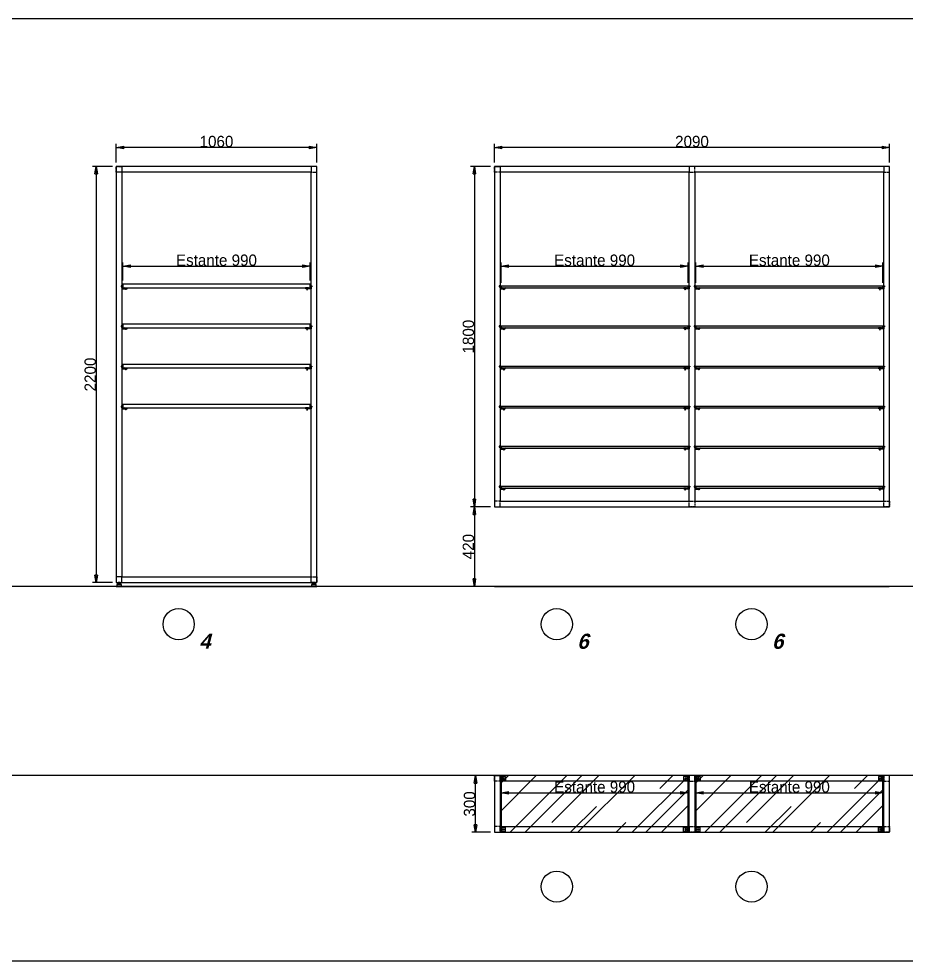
# Paper-space layout 'Jordi B.' of a CAD drawing. Header units: millimetres. Extents: x 23627 to 226976, y -18096 to 223844.
# Drawn here: x 64678 to 69371, y 99685 to 104666 of the extents above; entities that cross this region are included whole.
import ezdxf

# ---------------------------------------------------------------- set-up
doc = ezdxf.new("R2010")
doc.units = ezdxf.units.MM
doc.header["$PDMODE"] = 35
doc.header["$PDSIZE"] = 5
doc.linetypes.add('Discontinua JB', pattern=[0.75, 0.5, -0.25])
for name, color, linetype in [('Cotas bloques dinámicos PM espacio', 140, 'Continuous'), ('Linea Capa Color 0000 JB', 7, 'Continuous'), ('Linea Capa Color 0140 Blau Vidre JB', 140, 'Continuous'), ('Linea Capa Color 0202 Lila Parets JB', 202, 'Continuous')]:
    doc.layers.add(name, color=color, linetype=linetype)
doc.styles.add('Jordi Ava', font='Avant Garde MEdium BT.ttf')
doc.styles.add('Stylus BT JB', font='stylu.ttf', dxfattribs={"oblique": 15})
doc.dimstyles.new('Jordi Ava 2015', dxfattribs={"dimtxt": 60, "dimasz": 40, "dimexe": 20, "dimexo": 20, "dimgap": 0.09, "dimtad": 1, "dimdec": 0, "dimzin": 0, "dimdsep": 46, "dimtxsty": 'Jordi Ava', "dimblk": 'CLOSED', "dimcen": 1.5, "dimclrd": 7, "dimclre": 7, "dimclrt": 256, "dimadec": 0, "dimazin": 0, "dimtfac": 0.05, "dimtdec": 0, "dimtofl": 0, "dimtmove": 0, "dimatfit": 3, "dimldrblk": 'CLOSED', "dimfxl": 90, "dimtolj": 1, "dimtzin": 0, "dimlwd": -1, "dimlwe": -1, "dimarcsym": 0})

# ---------------------------------------------------------------- blocks, each defined once
blk = doc.blocks.new('*U784')
at = {"layer": 'Linea Capa Color 0202 Lila Parets JB', "ltscale": 10}
for p, q in [((64496.7, 3000), (0, 3000)), ((64496.7, 0), (700, 0))]:
    blk.add_line(p, q, dxfattribs=at)
blk = doc.blocks.new('_Closed')
at = {"color": 0, "linetype": 'ByBlock', "lineweight": -2}
for p, q in [((-1, 0.17), (0, 0)), ((-1, 0.17), (-1, -0.17)), ((0, 0), (-1, -0.17)), ((0, 0), (-1, 0))]:
    blk.add_line(p, q, dxfattribs=at)
blk = doc.blocks.new('*D2098')
at = {"layer": 'Cotas bloques dinámicos PM espacio', "color": 7, "ltscale": 10, "transparency": 16777216}
for p, q in [((-530, 2240), (-530, 2340)), ((490, 2320), (-490, 2320)), ((530, 2240), (530, 2340))]:
    blk.add_line(p, q, dxfattribs=at)
at = {"layer": 'Defpoints', "color": 0, "ltscale": 10, "transparency": 16777216}
for p in [(-530, 2320), (-530, 2220), (530, 2220)]:
    blk.add_point(p, dxfattribs=at)
at = {"layer": 'Cotas bloques dinámicos PM espacio', "color": 7, "ltscale": 10, "transparency": 16777216, "xscale": 40, "yscale": 40, "zscale": 40, "rotation": 180}
blk.add_blockref('_Closed', (-530, 2320), dxfattribs=at)
at = {"layer": 'Cotas bloques dinámicos PM espacio', "color": 7, "ltscale": 10, "transparency": 16777216, "xscale": 40, "yscale": 40, "zscale": 40}
blk.add_blockref('_Closed', (530, 2320), dxfattribs=at)
at = {"layer": 'Cotas bloques dinámicos PM espacio', "ltscale": 10, "transparency": 16777216, "insert": (0, 2351.2), "char_height": 60, "attachment_point": 5, "style": 'Jordi Ava'}
blk.add_mtext('\\A1;1060', dxfattribs=at)
blk = doc.blocks.new('*D2099')
at = {"layer": 'Cotas bloques dinámicos PM espacio', "color": 7, "ltscale": 10, "transparency": 16777216}
for p, q in [((-550, 2220), (-656.1, 2220)), ((-636.1, 2180), (-636.1, 60)), ((-550, 20), (-656.1, 20))]:
    blk.add_line(p, q, dxfattribs=at)
at = {"layer": 'Defpoints', "color": 0, "ltscale": 10, "transparency": 16777216}
for p in [(-530, 2220), (-636.1, 20), (-530, 20)]:
    blk.add_point(p, dxfattribs=at)
at = {"layer": 'Cotas bloques dinámicos PM espacio', "color": 7, "ltscale": 10, "transparency": 16777216, "xscale": 40, "yscale": 40, "zscale": 40}
for p, rotation in [((-636.1, 2220), 90), ((-636.1, 20), 270)]:
    blk.add_blockref('_Closed', p, dxfattribs=dict(at, rotation=rotation))
at = {"layer": 'Cotas bloques dinámicos PM espacio', "ltscale": 10, "transparency": 16777216, "insert": (-667.4, 1120), "char_height": 60, "attachment_point": 5, "rotation": 90, "style": 'Jordi Ava'}
blk.add_mtext('\\A1;2200', dxfattribs=at)
blk = doc.blocks.new('*D1198')
at = {"layer": 'Cotas bloques dinámicos PM espacio', "color": 7, "ltscale": 10, "transparency": 16777216}
for p, q in [((-495, 1617), (-495, 1712.5)), ((495, 1617), (495, 1712.5)), ((-455, 1692.5), (455, 1692.5))]:
    blk.add_line(p, q, dxfattribs=at)
at = {"layer": 'Defpoints', "color": 0, "ltscale": 10, "transparency": 16777216}
for p in [(495, 1692.5), (-495, 1597), (495, 1597)]:
    blk.add_point(p, dxfattribs=at)
at = {"layer": 'Cotas bloques dinámicos PM espacio', "color": 7, "ltscale": 10, "transparency": 16777216, "xscale": 40, "yscale": 40, "zscale": 40, "rotation": 180}
blk.add_blockref('_Closed', (-495, 1692.5), dxfattribs=at)
at = {"layer": 'Cotas bloques dinámicos PM espacio', "color": 7, "ltscale": 10, "transparency": 16777216, "xscale": 40, "yscale": 40, "zscale": 40}
blk.add_blockref('_Closed', (495, 1692.5), dxfattribs=at)
at = {"layer": 'Cotas bloques dinámicos PM espacio', "ltscale": 10, "transparency": 16777216, "insert": (0, 1723.8), "char_height": 60, "attachment_point": 5, "style": 'Jordi Ava'}
blk.add_mtext('\\A1;Estante 990', dxfattribs=at)
blk = doc.blocks.new('*D2100')
at = {"layer": 'Cotas bloques dinámicos PM espacio', "color": 7, "ltscale": 10, "transparency": 16777216}
for p, q in [((0, 2240), (0, 2340)), ((2050, 2320), (40, 2320)), ((2090, 2240), (2090, 2340))]:
    blk.add_line(p, q, dxfattribs=at)
at = {"layer": 'Defpoints', "color": 0, "ltscale": 10, "transparency": 16777216}
for p in [(0, 2320), (0, 2220), (2090, 2220)]:
    blk.add_point(p, dxfattribs=at)
at = {"layer": 'Cotas bloques dinámicos PM espacio', "color": 7, "ltscale": 10, "transparency": 16777216, "xscale": 40, "yscale": 40, "zscale": 40, "rotation": 180}
blk.add_blockref('_Closed', (0, 2320), dxfattribs=at)
at = {"layer": 'Cotas bloques dinámicos PM espacio', "color": 7, "ltscale": 10, "transparency": 16777216, "xscale": 40, "yscale": 40, "zscale": 40}
blk.add_blockref('_Closed', (2090, 2320), dxfattribs=at)
at = {"layer": 'Cotas bloques dinámicos PM espacio', "ltscale": 10, "transparency": 16777216, "insert": (1045, 2351.3), "char_height": 60, "attachment_point": 5, "style": 'Jordi Ava'}
blk.add_mtext('\\A1;2090', dxfattribs=at)
blk = doc.blocks.new('*D2101')
at = {"layer": 'Cotas bloques dinámicos PM espacio', "color": 7, "ltscale": 10, "transparency": 16777216}
for p, q in [((-20, 2220), (-126.1, 2220)), ((-106.1, 2180), (-106.1, 460.5)), ((-20, 420.5), (-126.1, 420.5))]:
    blk.add_line(p, q, dxfattribs=at)
at = {"layer": 'Defpoints', "color": 0, "ltscale": 10, "transparency": 16777216}
for p in [(0, 2220), (-106.1, 420.5), (0, 420.5)]:
    blk.add_point(p, dxfattribs=at)
at = {"layer": 'Cotas bloques dinámicos PM espacio', "color": 7, "ltscale": 10, "transparency": 16777216, "xscale": 40, "yscale": 40, "zscale": 40}
for p, rotation in [((-106.1, 2220), 90), ((-106.1, 420.5), 270)]:
    blk.add_blockref('_Closed', p, dxfattribs=dict(at, rotation=rotation))
at = {"layer": 'Cotas bloques dinámicos PM espacio', "ltscale": 10, "transparency": 16777216, "insert": (-137.4, 1320.2), "char_height": 60, "attachment_point": 5, "rotation": 90, "style": 'Jordi Ava'}
blk.add_mtext('\\A1;1800', dxfattribs=at)
blk = doc.blocks.new('*D1200')
at = {"layer": 'Cotas bloques dinámicos PM espacio', "color": 7, "ltscale": 10, "transparency": 16777216}
for p, q in [((35, 1605.4), (35, 1712.5)), ((1025, 1605.4), (1025, 1712.5)), ((75, 1692.5), (985, 1692.5))]:
    blk.add_line(p, q, dxfattribs=at)
at = {"layer": 'Defpoints', "color": 0, "ltscale": 10, "transparency": 16777216}
for p in [(1025, 1692.5), (35, 1585.4), (1025, 1585.4)]:
    blk.add_point(p, dxfattribs=at)
at = {"layer": 'Cotas bloques dinámicos PM espacio', "color": 7, "ltscale": 10, "transparency": 16777216, "xscale": 40, "yscale": 40, "zscale": 40, "rotation": 180}
blk.add_blockref('_Closed', (35, 1692.5), dxfattribs=at)
at = {"layer": 'Cotas bloques dinámicos PM espacio', "color": 7, "ltscale": 10, "transparency": 16777216, "xscale": 40, "yscale": 40, "zscale": 40}
blk.add_blockref('_Closed', (1025, 1692.5), dxfattribs=at)
at = {"layer": 'Cotas bloques dinámicos PM espacio', "ltscale": 10, "transparency": 16777216, "insert": (530, 1723.8), "char_height": 60, "attachment_point": 5, "style": 'Jordi Ava'}
blk.add_mtext('\\A1;{\\C140;Estante 990}', dxfattribs=at)
blk = doc.blocks.new('*D1201')
at = {"layer": 'Cotas bloques dinámicos PM espacio', "color": 7, "ltscale": 10, "transparency": 16777216}
for p, q in [((-20, 420.5), (-126.1, 420.5)), ((-106.1, 380.5), (-106.1, 40)), ((-20, 0), (-126.1, 0))]:
    blk.add_line(p, q, dxfattribs=at)
at = {"layer": 'Defpoints', "color": 0, "ltscale": 10, "transparency": 16777216}
for p in [(0, 420.5), (0, 0), (-106.1, 0)]:
    blk.add_point(p, dxfattribs=at)
at = {"layer": 'Cotas bloques dinámicos PM espacio', "color": 7, "ltscale": 10, "transparency": 16777216, "xscale": 40, "yscale": 40, "zscale": 40}
for p, rotation in [((-106.1, 420.5), 90), ((-106.1, 0), 270)]:
    blk.add_blockref('_Closed', p, dxfattribs=dict(at, rotation=rotation))
at = {"layer": 'Cotas bloques dinámicos PM espacio', "ltscale": 10, "transparency": 16777216, "insert": (-137.4, 210.2), "char_height": 60, "attachment_point": 5, "rotation": 90, "style": 'Jordi Ava'}
blk.add_mtext('\\A1;420', dxfattribs=at)
blk = doc.blocks.new('*D1202')
at = {"layer": 'Cotas bloques dinámicos PM espacio', "color": 7, "ltscale": 10, "transparency": 16777216}
for p, q in [((1065, 1605.4), (1065, 1712.5)), ((2055, 1605.4), (2055, 1712.5)), ((1105, 1692.5), (2015, 1692.5))]:
    blk.add_line(p, q, dxfattribs=at)
at = {"layer": 'Defpoints', "color": 0, "ltscale": 10, "transparency": 16777216}
for p in [(2055, 1692.5), (1065, 1585.4), (2055, 1585.4)]:
    blk.add_point(p, dxfattribs=at)
at = {"layer": 'Cotas bloques dinámicos PM espacio', "color": 7, "ltscale": 10, "transparency": 16777216, "xscale": 40, "yscale": 40, "zscale": 40, "rotation": 180}
blk.add_blockref('_Closed', (1065, 1692.5), dxfattribs=at)
at = {"layer": 'Cotas bloques dinámicos PM espacio', "color": 7, "ltscale": 10, "transparency": 16777216, "xscale": 40, "yscale": 40, "zscale": 40}
blk.add_blockref('_Closed', (2055, 1692.5), dxfattribs=at)
at = {"layer": 'Cotas bloques dinámicos PM espacio', "ltscale": 10, "transparency": 16777216, "insert": (1560, 1723.8), "char_height": 60, "attachment_point": 5, "style": 'Jordi Ava'}
blk.add_mtext('\\A1;{\\C140;Estante 990}', dxfattribs=at)
blk = doc.blocks.new('*D1236')
at = {"layer": 'Cotas bloques dinámicos PM espacio', "color": 7, "ltscale": 10, "transparency": 16777216}
for p, q in [((-20, 0), (-120, 0)), ((-100, -260), (-100, -40)), ((-20, -300), (-120, -300))]:
    blk.add_line(p, q, dxfattribs=at)
at = {"layer": 'Defpoints', "color": 0, "ltscale": 10, "transparency": 16777216}
for p in [(0, 0), (-100, 0), (0, -300)]:
    blk.add_point(p, dxfattribs=at)
at = {"layer": 'Cotas bloques dinámicos PM espacio', "color": 7, "ltscale": 10, "transparency": 16777216, "xscale": 40, "yscale": 40, "zscale": 40}
for p, rotation in [((-100, 0), 90), ((-100, -300), 270)]:
    blk.add_blockref('_Closed', p, dxfattribs=dict(at, rotation=rotation))
at = {"layer": 'Cotas bloques dinámicos PM espacio', "ltscale": 10, "transparency": 16777216, "insert": (-131.3, -150), "char_height": 60, "attachment_point": 5, "rotation": 90, "style": 'Jordi Ava'}
blk.add_mtext('\\A1;300', dxfattribs=at)
blk = doc.blocks.new('*D1237')
at = {"layer": 'Cotas bloques dinámicos PM espacio', "color": 7, "ltscale": 10, "transparency": 16777216}
for p, q in [((35, -22), (35, -111.8)), ((1025, -22), (1025, -111.8)), ((75, -91.8), (985, -91.8))]:
    blk.add_line(p, q, dxfattribs=at)
at = {"layer": 'Defpoints', "color": 0, "ltscale": 10, "transparency": 16777216}
for p in [(35, -2), (1025, -2), (1025, -91.8)]:
    blk.add_point(p, dxfattribs=at)
at = {"layer": 'Cotas bloques dinámicos PM espacio', "color": 7, "ltscale": 10, "transparency": 16777216, "xscale": 40, "yscale": 40, "zscale": 40, "rotation": 180}
blk.add_blockref('_Closed', (35, -91.8), dxfattribs=at)
at = {"layer": 'Cotas bloques dinámicos PM espacio', "color": 7, "ltscale": 10, "transparency": 16777216, "xscale": 40, "yscale": 40, "zscale": 40}
blk.add_blockref('_Closed', (1025, -91.8), dxfattribs=at)
at = {"layer": 'Cotas bloques dinámicos PM espacio', "ltscale": 10, "transparency": 16777216, "insert": (530, -60.5), "char_height": 60, "attachment_point": 5, "style": 'Jordi Ava'}
blk.add_mtext('\\A1;{\\C140;Estante 990}', dxfattribs=at)
blk = doc.blocks.new('*D1238')
at = {"layer": 'Cotas bloques dinámicos PM espacio', "color": 7, "ltscale": 10, "transparency": 16777216}
for p, q in [((1065, -22), (1065, -111.8)), ((2055, -22), (2055, -111.8)), ((1105, -91.8), (2015, -91.8))]:
    blk.add_line(p, q, dxfattribs=at)
at = {"layer": 'Defpoints', "color": 0, "ltscale": 10, "transparency": 16777216}
for p in [(1065, -2), (2055, -2), (2055, -91.8)]:
    blk.add_point(p, dxfattribs=at)
at = {"layer": 'Cotas bloques dinámicos PM espacio', "color": 7, "ltscale": 10, "transparency": 16777216, "xscale": 40, "yscale": 40, "zscale": 40, "rotation": 180}
blk.add_blockref('_Closed', (1065, -91.8), dxfattribs=at)
at = {"layer": 'Cotas bloques dinámicos PM espacio', "color": 7, "ltscale": 10, "transparency": 16777216, "xscale": 40, "yscale": 40, "zscale": 40}
blk.add_blockref('_Closed', (2055, -91.8), dxfattribs=at)
at = {"layer": 'Cotas bloques dinámicos PM espacio', "ltscale": 10, "transparency": 16777216, "insert": (1560, -60.5), "char_height": 60, "attachment_point": 5, "style": 'Jordi Ava'}
blk.add_mtext('\\A1;{\\C140;Estante 990}', dxfattribs=at)
blk = doc.blocks.new('PM202308140930')
at = {"layer": 'Cotas bloques dinámicos PM espacio', "ltscale": 10}
blk.add_circle((-200, -200), 82.4, dxfattribs=at)
at = {"layer": 'Linea Capa Color 0000 JB', "ltscale": 50}
for p, q in [((-515, 10), (-515, 15)), ((515, 10), (515, 15))]:
    blk.add_line(p, q, dxfattribs=at)
at = {"layer": 'Linea Capa Color 0000 JB', "linetype": 'Discontinua JB', "ltscale": 10}
for points in [[(-530, 2220), (-500, 2220), (-500, 2190), (-530, 2190)], [(530, 2220), (500, 2220), (500, 2190), (530, 2190)], [(-530, 20), (-500, 20), (-500, 50), (-530, 50)], [(530, 20), (500, 20), (500, 50), (530, 50)]]:
    blk.add_lwpolyline(points, close=True, dxfattribs=at)
at = {"layer": 'Linea Capa Color 0000 JB', "ltscale": 10}
for points in [[(-530, 20), (530, 20), (530, 2220), (-530, 2220)], [(-500, 50), (500, 50), (500, 2190), (-500, 2190)], [(-473, 1575.4), (-498, 1575.4), (-498, 1585.4), (-502, 1585.4), (-502, 1588.4), (-504, 1588.4), (-504, 1583.4), (-500, 1583.4), (-500, 1573.4), (-473, 1573.4)], [(473, 1575.4), (498, 1575.4), (498, 1585.4), (502, 1585.4), (502, 1588.4), (504, 1588.4), (504, 1583.4), (500, 1583.4), (500, 1573.4), (473, 1573.4)], [(-473, 1363.7), (-498, 1363.7), (-498, 1373.7), (-502, 1373.7), (-502, 1376.7), (-504, 1376.7), (-504, 1371.7), (-500, 1371.7), (-500, 1361.7), (-473, 1361.7)], [(473, 1363.7), (498, 1363.7), (498, 1373.7), (502, 1373.7), (502, 1376.7), (504, 1376.7), (504, 1371.7), (500, 1371.7), (500, 1361.7), (473, 1361.7)], [(-473, 1151.7), (-498, 1151.7), (-498, 1161.7), (-502, 1161.7), (-502, 1164.7), (-504, 1164.7), (-504, 1159.7), (-500, 1159.7), (-500, 1149.7), (-473, 1149.7)], [(473, 1151.7), (498, 1151.7), (498, 1161.7), (502, 1161.7), (502, 1164.7), (504, 1164.7), (504, 1159.7), (500, 1159.7), (500, 1149.7), (473, 1149.7)], [(-473, 940), (-498, 940), (-498, 950), (-502, 950), (-502, 953), (-504, 953), (-504, 948), (-500, 948), (-500, 938), (-473, 938)], [(-473, 940), (-498, 940), (-498, 950), (-502, 950), (-502, 953), (-504, 953), (-504, 948), (-500, 948), (-500, 938), (-473, 938)], [(473, 940), (498, 940), (498, 950), (502, 950), (502, 953), (504, 953), (504, 948), (500, 948), (500, 938), (473, 938)], [(473, 940), (498, 940), (498, 950), (502, 950), (502, 953), (504, 953), (504, 948), (500, 948), (500, 938), (473, 938)]]:
    blk.add_lwpolyline(points, close=True, dxfattribs=at)
at = {"layer": 'Linea Capa Color 0000 JB', "ltscale": 50}
for points in [[(-495, 1578.4), (495, 1578.4), (495, 1597.4), (-495, 1597.4)], [(-495, 1366.7), (495, 1366.7), (495, 1385.7), (-495, 1385.7)], [(-495, 1154.7), (495, 1154.7), (495, 1173.7), (-495, 1173.7)], [(-495, 943), (495, 943), (495, 962), (-495, 962)], [(-527.5, 0), (-502.5, 0), (-502.5, 10), (-527.5, 10)], [(-523.5, 10), (-506.5, 10), (-506.5, 15), (-523.5, 15)], [(-520, 15), (-510, 15), (-510, 20), (-520, 20)], [(502.5, 0), (527.5, 0), (527.5, 10), (502.5, 10)], [(506.5, 10), (523.5, 10), (523.5, 15), (506.5, 15)], [(510, 15), (520, 15), (520, 20), (510, 20)]]:
    blk.add_lwpolyline(points, close=True, dxfattribs=at)
at = {"layer": 'Linea Capa Color 0140 Blau Vidre JB', "ltscale": 10}
for points in [[(-486.5, 1578.4), (-471.5, 1578.4), (-476.2, 1575.4), (-477, 1575.4), (-477, 1571.4), (-478.5, 1567.4), (-479.5, 1567.4), (-481, 1571.4), (-481, 1575.4), (-481.7, 1575.4)], [(486.6, 1578.4), (471.6, 1578.4), (476.4, 1575.4), (477.1, 1575.4), (477.1, 1571.4), (478.6, 1567.4), (479.6, 1567.4), (481.1, 1571.4), (481.1, 1575.4), (481.9, 1575.4)], [(-486.5, 1366.7), (-471.5, 1366.7), (-476.2, 1363.7), (-477, 1363.7), (-477, 1359.7), (-478.5, 1355.7), (-479.5, 1355.7), (-481, 1359.7), (-481, 1363.7), (-481.7, 1363.7)], [(486.6, 1366.7), (471.6, 1366.7), (476.4, 1363.7), (477.1, 1363.7), (477.1, 1359.7), (478.6, 1355.7), (479.6, 1355.7), (481.1, 1359.7), (481.1, 1363.7), (481.9, 1363.7)], [(-486.5, 1154.7), (-471.5, 1154.7), (-476.2, 1151.7), (-477, 1151.7), (-477, 1147.7), (-478.5, 1143.7), (-479.5, 1143.7), (-481, 1147.7), (-481, 1151.7), (-481.7, 1151.7)], [(486.6, 1154.7), (471.6, 1154.7), (476.4, 1151.7), (477.1, 1151.7), (477.1, 1147.7), (478.6, 1143.7), (479.6, 1143.7), (481.1, 1147.7), (481.1, 1151.7), (481.9, 1151.7)], [(-486.5, 943), (-471.5, 943), (-476.2, 940), (-477, 940), (-477, 936), (-478.5, 932), (-479.5, 932), (-481, 936), (-481, 940), (-481.7, 940)], [(-486.5, 943), (-471.5, 943), (-476.2, 940), (-477, 940), (-477, 936), (-478.5, 932), (-479.5, 932), (-481, 936), (-481, 940), (-481.7, 940)], [(486.6, 943), (471.6, 943), (476.4, 940), (477.1, 940), (477.1, 936), (478.6, 932), (479.6, 932), (481.1, 936), (481.1, 940), (481.9, 940)], [(486.6, 943), (471.6, 943), (476.4, 940), (477.1, 940), (477.1, 936), (478.6, 932), (479.6, 932), (481.1, 936), (481.1, 940), (481.9, 940)]]:
    blk.add_lwpolyline(points, close=True, dxfattribs=at)
at = {"layer": 'Linea Capa Color 0202 Lila Parets JB', "ltscale": 10}
blk.add_line((-530, 0), (530, 0), dxfattribs=at)
at = {"layer": 'Cotas bloques dinámicos PM espacio', "ltscale": 10, "insert": (-91.9, -250), "char_height": 80, "width": 102.993, "attachment_point": 1, "style": 'Stylus BT JB'}
blk.add_mtext('{\\fStylus BT|b1|i0|c0|p34;4}', dxfattribs=at)
at = {"layer": 'Cotas bloques dinámicos PM espacio', "ltscale": 10}
dim = blk.add_linear_dim(base=(-530, 2320), p1=(530, 2220), p2=(-530, 2220), dimstyle='Jordi Ava 2015', dxfattribs=at)
dim.commit()
dim.dimension.update_dxf_attribs({"geometry": '*D2098', "text_midpoint": (0, 2351.2)})
dim = blk.add_linear_dim(base=(-636.1, 20), p1=(-530, 2220), p2=(-530, 20), angle=90, dimstyle='Jordi Ava 2015', dxfattribs=at)
dim.commit()
dim.dimension.update_dxf_attribs({"geometry": '*D2099', "text_midpoint": (-667.4, 1120)})
dim = blk.add_linear_dim(base=(495, 1692.5), p1=(-495, 1597), p2=(495, 1597), text='Estante <>', dimstyle='Jordi Ava 2015', dxfattribs=at)
dim.commit()
dim.dimension.update_dxf_attribs({"geometry": '*D1198', "text_midpoint": (0, 1723.8)})
blk = doc.blocks.new('PM202308141509')
at = {"layer": 'Linea Capa Color 0140 Blau Vidre JB', "ltscale": 10}
h = blk.add_hatch(color=256, dxfattribs=at)
h.dxf.hatch_style = 1
h.set_gradient(color1=(0, 191, 255), one_color=1, tint=1, name='SPHERICAL')
h.paths.add_polyline_path([(36, 1578.4), (1024, 1578.4), (1025, 1579.4), (1025, 1585.4), (1024, 1586.4), (36, 1586.4), (35, 1585.4), (35, 1579.4)])
h = blk.add_hatch(color=256, dxfattribs=at)
h.dxf.hatch_style = 1
h.set_gradient(color1=(0, 191, 255), one_color=1, tint=1, name='SPHERICAL')
h.paths.add_polyline_path([(1066, 1578.4), (2054, 1578.4), (2055, 1579.4), (2055, 1585.4), (2054, 1586.4), (1066, 1586.4), (1065, 1585.4), (1065, 1579.4)])
h = blk.add_hatch(color=256, dxfattribs=at)
h.dxf.hatch_style = 1
h.set_gradient(color1=(0, 191, 255), one_color=1, tint=1, name='SPHERICAL')
h.paths.add_polyline_path([(36, 1366.7), (1024, 1366.7), (1025, 1367.7), (1025, 1373.7), (1024, 1374.7), (36, 1374.7), (35, 1373.7), (35, 1367.7)])
h = blk.add_hatch(color=256, dxfattribs=at)
h.dxf.hatch_style = 1
h.set_gradient(color1=(0, 191, 255), one_color=1, tint=1, name='SPHERICAL')
h.paths.add_polyline_path([(1066, 1366.7), (2054, 1366.7), (2055, 1367.7), (2055, 1373.7), (2054, 1374.7), (1066, 1374.7), (1065, 1373.7), (1065, 1367.7)])
h = blk.add_hatch(color=256, dxfattribs=at)
h.dxf.hatch_style = 1
h.set_gradient(color1=(0, 191, 255), one_color=1, tint=1, name='SPHERICAL')
h.paths.add_polyline_path([(36, 1154.7), (1024, 1154.7), (1025, 1155.7), (1025, 1161.7), (1024, 1162.7), (36, 1162.7), (35, 1161.7), (35, 1155.7)])
h = blk.add_hatch(color=256, dxfattribs=at)
h.dxf.hatch_style = 1
h.set_gradient(color1=(0, 191, 255), one_color=1, tint=1, name='SPHERICAL')
h.paths.add_polyline_path([(1066, 1154.7), (2054, 1154.7), (2055, 1155.7), (2055, 1161.7), (2054, 1162.7), (1066, 1162.7), (1065, 1161.7), (1065, 1155.7)])
h = blk.add_hatch(color=256, dxfattribs=at)
h.dxf.hatch_style = 1
h.set_gradient(color1=(0, 191, 255), one_color=1, tint=1, name='SPHERICAL')
h.paths.add_polyline_path([(36, 943), (1024, 943), (1025, 944), (1025, 950), (1024, 951), (36, 951), (35, 950), (35, 944)])
h = blk.add_hatch(color=256, dxfattribs=at)
h.dxf.hatch_style = 1
h.set_gradient(color1=(0, 191, 255), one_color=1, tint=1, name='SPHERICAL')
h.paths.add_polyline_path([(1066, 943), (2054, 943), (2055, 944), (2055, 950), (2054, 951), (1066, 951), (1065, 950), (1065, 944)])
h = blk.add_hatch(color=256, dxfattribs=at)
h.dxf.hatch_style = 1
h.set_gradient(color1=(0, 191, 255), one_color=1, tint=1, name='SPHERICAL')
h.paths.add_polyline_path([(36, 731), (1024, 731), (1025, 732), (1025, 738), (1024, 739), (36, 739), (35, 738), (35, 732)])
h = blk.add_hatch(color=256, dxfattribs=at)
h.dxf.hatch_style = 1
h.set_gradient(color1=(0, 191, 255), one_color=1, tint=1, name='SPHERICAL')
h.paths.add_polyline_path([(1066, 731), (2054, 731), (2055, 732), (2055, 738), (2054, 739), (1066, 739), (1065, 738), (1065, 732)])
h = blk.add_hatch(color=256, dxfattribs=at)
h.dxf.hatch_style = 1
h.set_gradient(color1=(0, 191, 255), one_color=1, tint=1, name='SPHERICAL')
h.paths.add_polyline_path([(36, 519.3), (1024, 519.3), (1025, 520.3), (1025, 526.3), (1024, 527.3), (36, 527.3), (35, 526.3), (35, 520.3)])
h = blk.add_hatch(color=256, dxfattribs=at)
h.dxf.hatch_style = 1
h.set_gradient(color1=(0, 191, 255), one_color=1, tint=1, name='SPHERICAL')
h.paths.add_polyline_path([(1066, 519.3), (2054, 519.3), (2055, 520.3), (2055, 526.3), (2054, 527.3), (1066, 527.3), (1065, 526.3), (1065, 520.3)])
at = {"layer": 'Cotas bloques dinámicos PM espacio', "ltscale": 10}
for centre in [(330, -200), (1360, -200)]:
    blk.add_circle(centre, 82.4, dxfattribs=at)
at = {"layer": 'Linea Capa Color 0000 JB', "linetype": 'Discontinua JB', "ltscale": 10}
for points in [[(0, 2220), (30, 2220), (30, 2190), (0, 2190)], [(1060, 2220), (1030, 2220), (1030, 2190), (1060, 2190)], [(2090, 2220), (2060, 2220), (2060, 2190), (2090, 2190)], [(0, 420.5), (30, 420.5), (30, 450.5), (0, 450.5)], [(1060, 420.5), (1030, 420.5), (1030, 450.5), (1060, 450.5)], [(2090, 420.5), (2060, 420.5), (2060, 450.5), (2090, 450.5)]]:
    blk.add_lwpolyline(points, close=True, dxfattribs=at)
at = {"layer": 'Linea Capa Color 0000 JB', "ltscale": 10}
for points in [[(0, 420.5), (2090, 420.5), (2090, 2220), (0, 2220)], [(30, 450.5), (1030, 450.5), (1030, 2190), (30, 2190)], [(1060, 450.5), (2060, 450.5), (2060, 2190), (1060, 2190)], [(57, 1575.4), (32, 1575.4), (32, 1585.4), (28, 1585.4), (28, 1588.4), (26, 1588.4), (26, 1583.4), (30, 1583.4), (30, 1573.4), (57, 1573.4)], [(1003, 1575.4), (1028, 1575.4), (1028, 1585.4), (1032, 1585.4), (1032, 1588.4), (1034, 1588.4), (1034, 1583.4), (1030, 1583.4), (1030, 1573.4), (1003, 1573.4)], [(1087, 1575.4), (1062, 1575.4), (1062, 1585.4), (1058, 1585.4), (1058, 1588.4), (1056, 1588.4), (1056, 1583.4), (1060, 1583.4), (1060, 1573.4), (1087, 1573.4)], [(2033, 1575.4), (2058, 1575.4), (2058, 1585.4), (2062, 1585.4), (2062, 1588.4), (2064, 1588.4), (2064, 1583.4), (2060, 1583.4), (2060, 1573.4), (2033, 1573.4)], [(57, 1363.7), (32, 1363.7), (32, 1373.7), (28, 1373.7), (28, 1376.7), (26, 1376.7), (26, 1371.7), (30, 1371.7), (30, 1361.7), (57, 1361.7)], [(1003, 1363.7), (1028, 1363.7), (1028, 1373.7), (1032, 1373.7), (1032, 1376.7), (1034, 1376.7), (1034, 1371.7), (1030, 1371.7), (1030, 1361.7), (1003, 1361.7)], [(1087, 1363.7), (1062, 1363.7), (1062, 1373.7), (1058, 1373.7), (1058, 1376.7), (1056, 1376.7), (1056, 1371.7), (1060, 1371.7), (1060, 1361.7), (1087, 1361.7)], [(2033, 1363.7), (2058, 1363.7), (2058, 1373.7), (2062, 1373.7), (2062, 1376.7), (2064, 1376.7), (2064, 1371.7), (2060, 1371.7), (2060, 1361.7), (2033, 1361.7)], [(57, 1151.7), (32, 1151.7), (32, 1161.7), (28, 1161.7), (28, 1164.7), (26, 1164.7), (26, 1159.7), (30, 1159.7), (30, 1149.7), (57, 1149.7)], [(1003, 1151.7), (1028, 1151.7), (1028, 1161.7), (1032, 1161.7), (1032, 1164.7), (1034, 1164.7), (1034, 1159.7), (1030, 1159.7), (1030, 1149.7), (1003, 1149.7)], [(1087, 1151.7), (1062, 1151.7), (1062, 1161.7), (1058, 1161.7), (1058, 1164.7), (1056, 1164.7), (1056, 1159.7), (1060, 1159.7), (1060, 1149.7), (1087, 1149.7)], [(2033, 1151.7), (2058, 1151.7), (2058, 1161.7), (2062, 1161.7), (2062, 1164.7), (2064, 1164.7), (2064, 1159.7), (2060, 1159.7), (2060, 1149.7), (2033, 1149.7)], [(57, 940), (32, 940), (32, 950), (28, 950), (28, 953), (26, 953), (26, 948), (30, 948), (30, 938), (57, 938)], [(1003, 940), (1028, 940), (1028, 950), (1032, 950), (1032, 953), (1034, 953), (1034, 948), (1030, 948), (1030, 938), (1003, 938)], [(1087, 940), (1062, 940), (1062, 950), (1058, 950), (1058, 953), (1056, 953), (1056, 948), (1060, 948), (1060, 938), (1087, 938)], [(2033, 940), (2058, 940), (2058, 950), (2062, 950), (2062, 953), (2064, 953), (2064, 948), (2060, 948), (2060, 938), (2033, 938)], [(57, 728), (32, 728), (32, 738), (28, 738), (28, 741), (26, 741), (26, 736), (30, 736), (30, 726), (57, 726)], [(1003, 728), (1028, 728), (1028, 738), (1032, 738), (1032, 741), (1034, 741), (1034, 736), (1030, 736), (1030, 726), (1003, 726)], [(1087, 728), (1062, 728), (1062, 738), (1058, 738), (1058, 741), (1056, 741), (1056, 736), (1060, 736), (1060, 726), (1087, 726)], [(2033, 728), (2058, 728), (2058, 738), (2062, 738), (2062, 741), (2064, 741), (2064, 736), (2060, 736), (2060, 726), (2033, 726)], [(57, 516.3), (32, 516.3), (32, 526.3), (28, 526.3), (28, 529.3), (26, 529.3), (26, 524.3), (30, 524.3), (30, 514.3), (57, 514.3)], [(1003, 516.3), (1028, 516.3), (1028, 526.3), (1032, 526.3), (1032, 529.3), (1034, 529.3), (1034, 524.3), (1030, 524.3), (1030, 514.3), (1003, 514.3)], [(1087, 516.3), (1062, 516.3), (1062, 526.3), (1058, 526.3), (1058, 529.3), (1056, 529.3), (1056, 524.3), (1060, 524.3), (1060, 514.3), (1087, 514.3)], [(2033, 516.3), (2058, 516.3), (2058, 526.3), (2062, 526.3), (2062, 529.3), (2064, 529.3), (2064, 524.3), (2060, 524.3), (2060, 514.3), (2033, 514.3)]]:
    blk.add_lwpolyline(points, close=True, dxfattribs=at)
at = {"layer": 'Linea Capa Color 0140 Blau Vidre JB', "ltscale": 10}
for points in [[(36, 1578.4), (1024, 1578.4), (1025, 1579.4), (1025, 1585.4), (1024, 1586.4), (36, 1586.4), (35, 1585.4), (35, 1579.4)], [(43.5, 1578.4), (58.5, 1578.4), (53.8, 1575.4), (53, 1575.4), (53, 1571.4), (51.5, 1567.4), (50.5, 1567.4), (49, 1571.4), (49, 1575.4), (48.3, 1575.4)], [(1016.6, 1578.4), (1001.6, 1578.4), (1006.4, 1575.4), (1007.1, 1575.4), (1007.1, 1571.4), (1008.6, 1567.4), (1009.6, 1567.4), (1011.1, 1571.4), (1011.1, 1575.4), (1011.9, 1575.4)], [(1066, 1578.4), (2054, 1578.4), (2055, 1579.4), (2055, 1585.4), (2054, 1586.4), (1066, 1586.4), (1065, 1585.4), (1065, 1579.4)], [(1073.5, 1578.4), (1088.5, 1578.4), (1083.8, 1575.4), (1083, 1575.4), (1083, 1571.4), (1081.5, 1567.4), (1080.5, 1567.4), (1079, 1571.4), (1079, 1575.4), (1078.3, 1575.4)], [(2046.6, 1578.4), (2031.6, 1578.4), (2036.4, 1575.4), (2037.1, 1575.4), (2037.1, 1571.4), (2038.6, 1567.4), (2039.6, 1567.4), (2041.1, 1571.4), (2041.1, 1575.4), (2041.9, 1575.4)], [(36, 1366.7), (1024, 1366.7), (1025, 1367.7), (1025, 1373.7), (1024, 1374.7), (36, 1374.7), (35, 1373.7), (35, 1367.7)], [(43.5, 1366.7), (58.5, 1366.7), (53.8, 1363.7), (53, 1363.7), (53, 1359.7), (51.5, 1355.7), (50.5, 1355.7), (49, 1359.7), (49, 1363.7), (48.3, 1363.7)], [(1016.6, 1366.7), (1001.6, 1366.7), (1006.4, 1363.7), (1007.1, 1363.7), (1007.1, 1359.7), (1008.6, 1355.7), (1009.6, 1355.7), (1011.1, 1359.7), (1011.1, 1363.7), (1011.9, 1363.7)], [(1066, 1366.7), (2054, 1366.7), (2055, 1367.7), (2055, 1373.7), (2054, 1374.7), (1066, 1374.7), (1065, 1373.7), (1065, 1367.7)], [(1073.5, 1366.7), (1088.5, 1366.7), (1083.8, 1363.7), (1083, 1363.7), (1083, 1359.7), (1081.5, 1355.7), (1080.5, 1355.7), (1079, 1359.7), (1079, 1363.7), (1078.3, 1363.7)], [(2046.6, 1366.7), (2031.6, 1366.7), (2036.4, 1363.7), (2037.1, 1363.7), (2037.1, 1359.7), (2038.6, 1355.7), (2039.6, 1355.7), (2041.1, 1359.7), (2041.1, 1363.7), (2041.9, 1363.7)], [(36, 1154.7), (1024, 1154.7), (1025, 1155.7), (1025, 1161.7), (1024, 1162.7), (36, 1162.7), (35, 1161.7), (35, 1155.7)], [(43.5, 1154.7), (58.5, 1154.7), (53.8, 1151.7), (53, 1151.7), (53, 1147.7), (51.5, 1143.7), (50.5, 1143.7), (49, 1147.7), (49, 1151.7), (48.3, 1151.7)], [(1016.6, 1154.7), (1001.6, 1154.7), (1006.4, 1151.7), (1007.1, 1151.7), (1007.1, 1147.7), (1008.6, 1143.7), (1009.6, 1143.7), (1011.1, 1147.7), (1011.1, 1151.7), (1011.9, 1151.7)], [(1066, 1154.7), (2054, 1154.7), (2055, 1155.7), (2055, 1161.7), (2054, 1162.7), (1066, 1162.7), (1065, 1161.7), (1065, 1155.7)], [(1073.5, 1154.7), (1088.5, 1154.7), (1083.8, 1151.7), (1083, 1151.7), (1083, 1147.7), (1081.5, 1143.7), (1080.5, 1143.7), (1079, 1147.7), (1079, 1151.7), (1078.3, 1151.7)], [(2046.6, 1154.7), (2031.6, 1154.7), (2036.4, 1151.7), (2037.1, 1151.7), (2037.1, 1147.7), (2038.6, 1143.7), (2039.6, 1143.7), (2041.1, 1147.7), (2041.1, 1151.7), (2041.9, 1151.7)], [(36, 943), (1024, 943), (1025, 944), (1025, 950), (1024, 951), (36, 951), (35, 950), (35, 944)], [(1066, 943), (2054, 943), (2055, 944), (2055, 950), (2054, 951), (1066, 951), (1065, 950), (1065, 944)], [(43.5, 943), (58.5, 943), (53.8, 940), (53, 940), (53, 936), (51.5, 932), (50.5, 932), (49, 936), (49, 940), (48.3, 940)], [(1016.6, 943), (1001.6, 943), (1006.4, 940), (1007.1, 940), (1007.1, 936), (1008.6, 932), (1009.6, 932), (1011.1, 936), (1011.1, 940), (1011.9, 940)], [(1073.5, 943), (1088.5, 943), (1083.8, 940), (1083, 940), (1083, 936), (1081.5, 932), (1080.5, 932), (1079, 936), (1079, 940), (1078.3, 940)], [(2046.6, 943), (2031.6, 943), (2036.4, 940), (2037.1, 940), (2037.1, 936), (2038.6, 932), (2039.6, 932), (2041.1, 936), (2041.1, 940), (2041.9, 940)], [(36, 731), (1024, 731), (1025, 732), (1025, 738), (1024, 739), (36, 739), (35, 738), (35, 732)], [(43.5, 731), (58.5, 731), (53.8, 728), (53, 728), (53, 724), (51.5, 720), (50.5, 720), (49, 724), (49, 728), (48.3, 728)], [(1016.6, 731), (1001.6, 731), (1006.4, 728), (1007.1, 728), (1007.1, 724), (1008.6, 720), (1009.6, 720), (1011.1, 724), (1011.1, 728), (1011.9, 728)], [(1066, 731), (2054, 731), (2055, 732), (2055, 738), (2054, 739), (1066, 739), (1065, 738), (1065, 732)], [(1073.5, 731), (1088.5, 731), (1083.8, 728), (1083, 728), (1083, 724), (1081.5, 720), (1080.5, 720), (1079, 724), (1079, 728), (1078.3, 728)], [(2046.6, 731), (2031.6, 731), (2036.4, 728), (2037.1, 728), (2037.1, 724), (2038.6, 720), (2039.6, 720), (2041.1, 724), (2041.1, 728), (2041.9, 728)], [(36, 519.3), (1024, 519.3), (1025, 520.3), (1025, 526.3), (1024, 527.3), (36, 527.3), (35, 526.3), (35, 520.3)], [(43.5, 519.3), (58.5, 519.3), (53.8, 516.3), (53, 516.3), (53, 512.3), (51.5, 508.3), (50.5, 508.3), (49, 512.3), (49, 516.3), (48.3, 516.3)], [(1016.6, 519.3), (1001.6, 519.3), (1006.4, 516.3), (1007.1, 516.3), (1007.1, 512.3), (1008.6, 508.3), (1009.6, 508.3), (1011.1, 512.3), (1011.1, 516.3), (1011.9, 516.3)], [(1066, 519.3), (2054, 519.3), (2055, 520.3), (2055, 526.3), (2054, 527.3), (1066, 527.3), (1065, 526.3), (1065, 520.3)], [(1073.5, 519.3), (1088.5, 519.3), (1083.8, 516.3), (1083, 516.3), (1083, 512.3), (1081.5, 508.3), (1080.5, 508.3), (1079, 512.3), (1079, 516.3), (1078.3, 516.3)], [(2046.6, 519.3), (2031.6, 519.3), (2036.4, 516.3), (2037.1, 516.3), (2037.1, 512.3), (2038.6, 508.3), (2039.6, 508.3), (2041.1, 512.3), (2041.1, 516.3), (2041.9, 516.3)]]:
    blk.add_lwpolyline(points, close=True, dxfattribs=at)
at = {"layer": 'Linea Capa Color 0202 Lila Parets JB', "ltscale": 10}
blk.add_line((0, 0), (2087.5, 0), dxfattribs=at)
at = {"layer": 'Cotas bloques dinámicos PM espacio', "ltscale": 10, "char_height": 80, "width": 102.993, "attachment_point": 1, "style": 'Stylus BT JB'}
for insert in [(438.1, -250), (1468.1, -250)]:
    blk.add_mtext('{\\fStylus BT|b1|i0|c0|p34;\\C140;6}', dxfattribs=dict(at, insert=insert))
at = {"layer": 'Cotas bloques dinámicos PM espacio', "ltscale": 10}
dim = blk.add_linear_dim(base=(0, 2320), p1=(2090, 2220), p2=(0, 2220), dimstyle='Jordi Ava 2015', dxfattribs=at)
dim.commit()
dim.dimension.update_dxf_attribs({"geometry": '*D2100', "text_midpoint": (1045, 2351.3)})
for base, p1, p2, picture, middle in [((-106.1402, 420.4993), (0, 2220), (0, 420.4993), '*D2101', (-137.384, 1320.2497)), ((-106.1402, 0), (0, 420.4993), (0, 0), '*D1201', (-137.384, 210.2497))]:
    dim = blk.add_linear_dim(base=base, p1=p1, p2=p2, angle=90, dimstyle='Jordi Ava 2015', dxfattribs=at)
    dim.commit()
    dim.dimension.update_dxf_attribs({"geometry": picture, "text_midpoint": middle})
for base, p1, p2, picture, middle in [((1025, 1692.5), (35, 1585.4), (1025, 1585.4), '*D1200', (530, 1723.8)), ((2055, 1692.5), (1065, 1585.4), (2055, 1585.4), '*D1202', (1560, 1723.8))]:
    dim = blk.add_linear_dim(base=base, p1=p1, p2=p2, text='{\\C140;Estante <>}', dimstyle='Jordi Ava 2015', dxfattribs=at)
    dim.commit()
    dim.dimension.update_dxf_attribs({"geometry": picture, "text_midpoint": middle})
blk = doc.blocks.new('PM202308141549')
at = {"layer": 'Linea Capa Color 0140 Blau Vidre JB', "ltscale": 10}
h = blk.add_hatch(dxfattribs=at)
h.set_pattern_fill('AR-RROOF', color=256, scale=10, angle=45, style=0)
h.set_pattern_definition([(45, (82101.74, 23593.09), (215.52615, 574.7364), [3810, -508, 1270, -254]), (45, (82250.8, 23921.76), (-418.48, 59.2697), [762, -83.82, 1524, -190.5]), (45, (82038.88, 23835.55), (813.6112, 1054.28207), [2032, -355.6, 1016, -254])])
h.paths.add_polyline_path([(40, -300), (1020, -300), (1025, -295), (1025, -2), (1023, 0), (37, 0), (35, -2), (35, -295)])
h = blk.add_hatch(dxfattribs=at)
h.set_pattern_fill('AR-RROOF', color=256, scale=10, angle=45, style=0)
h.set_pattern_definition([(45, (83131.7, 23593.09), (215.52615, 574.7364), [3810, -508, 1270, -254]), (45, (83280.78, 23921.76), (-418.48, 59.2697), [762, -83.82, 1524, -190.5]), (45, (83068.85, 23835.55), (813.6112, 1054.28207), [2032, -355.6, 1016, -254])])
h.paths.add_polyline_path([(1070, -300), (2050, -300), (2055, -295), (2055, -2), (2053, 0), (1067, 0), (1065, -2), (1065, -295)])
at = {"layer": 'Cotas bloques dinámicos PM espacio', "ltscale": 10}
for centre in [(330, -587), (1360, -587)]:
    blk.add_circle(centre, 82.4, dxfattribs=at)
at = {"layer": 'Linea Capa Color 0000 JB', "ltscale": 50}
for points in [[(0, -300), (2089.9, -300), (2089.9, 0), (0, 0)], [(30, -270), (1030, -270), (1030, -30), (30, -30)], [(1060, -270), (2059.9, -270), (2059.9, -30), (1060, -30)]]:
    blk.add_lwpolyline(points, close=True, dxfattribs=at)
at = {"layer": 'Linea Capa Color 0000 JB', "linetype": 'Discontinua JB', "ltscale": 10}
for points in [[(0, 0), (30, 0), (30, -30), (0, -30)], [(1060, 0), (1030, 0), (1030, -30), (1060, -30)], [(2089.9, 0), (2059.9, 0), (2059.9, -30), (2089.9, -30)], [(0, -300), (30, -300), (30, -270), (0, -270)], [(1060, -300), (1030, -300), (1030, -270), (1060, -270)], [(2089.9, -300), (2059.9, -300), (2059.9, -270), (2089.9, -270)]]:
    blk.add_lwpolyline(points, close=True, dxfattribs=at)
at = {"layer": 'Linea Capa Color 0000 JB', "ltscale": 10}
for points in [[(30, -5), (59, -5), (59, -25), (30, -25)], [(32, -5), (59, -5), (59, -25), (32, -25)], [(1030, -5), (1001, -5), (1001, -25), (1030, -25)], [(1028, -5), (1001, -5), (1001, -25), (1028, -25)], [(1060, -5), (1089, -5), (1089, -25), (1060, -25)], [(1062, -5), (1089, -5), (1089, -25), (1062, -25)], [(2059.9, -5), (2030.9, -5), (2030.9, -25), (2059.9, -25)], [(2057.9, -5), (2030.9, -5), (2030.9, -25), (2057.9, -25)], [(30, -295), (59, -295), (59, -275), (30, -275)], [(32, -295), (59, -295), (59, -275), (32, -275)], [(1030, -295), (1001, -295), (1001, -275), (1030, -275)], [(1028, -295), (1001, -295), (1001, -275), (1028, -275)], [(1060, -295), (1089, -295), (1089, -275), (1060, -275)], [(1062, -295), (1089, -295), (1089, -275), (1062, -275)], [(2059.9, -295), (2030.9, -295), (2030.9, -275), (2059.9, -275)], [(2057.9, -295), (2030.9, -295), (2030.9, -275), (2057.9, -275)]]:
    blk.add_lwpolyline(points, close=True, dxfattribs=at)
for centre in [(46.5, -15), (1013.5, -15), (1076.5, -15), (2043.4, -15), (46.5, -285), (1013.5, -285), (1076.5, -285), (2043.4, -285)]:
    blk.add_circle(centre, 2.5, dxfattribs=at)
at = {"layer": 'Linea Capa Color 0140 Blau Vidre JB', "ltscale": 50}
for points in [[(40, -300), (1020, -300), (1025, -295), (1025, -2), (1023, 0), (37, 0), (35, -2), (35, -295)], [(1070, -300), (2050, -300), (2055, -295), (2055, -2), (2053, 0), (1067, 0), (1065, -2), (1065, -295)]]:
    blk.add_lwpolyline(points, close=True, dxfattribs=at)
for centre, radius in [((46.5, -15), 4.9), ((46.5, -15), 2.25), ((1013.5, -15), 4.9), ((1013.5, -15), 2.25), ((1076.5, -15), 4.9), ((1076.5, -15), 2.25), ((2043.4, -15), 4.9), ((2043.4, -15), 2.25), ((46.5, -285), 4.9), ((46.5, -285), 2.25), ((1013.5, -285), 4.9), ((1013.5, -285), 2.25), ((1076.5, -285), 4.9), ((1076.5, -285), 2.25), ((2043.4, -285), 4.9), ((2043.4, -285), 2.25)]:
    blk.add_circle(centre, radius, dxfattribs=at)
at = {"layer": 'Cotas bloques dinámicos PM espacio', "ltscale": 10}
dim = blk.add_linear_dim(base=(-100, 0), p1=(0, -300), p2=(0, 0), angle=90, dimstyle='Jordi Ava 2015', dxfattribs=at)
dim.commit()
dim.dimension.update_dxf_attribs({"geometry": '*D1236', "text_midpoint": (-131.3, -150)})
for base, p1, p2, picture, middle in [((1025, -91.8), (35, -2), (1025, -2), '*D1237', (530, -60.5)), ((2055, -91.8), (1065, -2), (2055, -2), '*D1238', (1560, -60.5))]:
    dim = blk.add_linear_dim(base=base, p1=p1, p2=p2, text='{\\C140;Estante <>}', dimstyle='Jordi Ava 2015', dxfattribs=at)
    dim.commit()
    dim.dimension.update_dxf_attribs({"geometry": picture, "text_midpoint": middle})

psp = doc.layouts.new('Jordi B.')

# ---------------------------------------------------------------- linework, layer by layer
at = {"layer": 'Linea Capa Color 0202 Lila Parets JB', "ltscale": 10}
for p, q in [((112633, 100665.6), (48136.3, 100665.6)), ((112633, 99684.6), (48136.3, 99684.6))]:
    psp.add_line(p, q, dxfattribs=at)

# ---------------------------------------------------------------- block references
at = {"layer": 'Linea Capa Color 0000 JB'}
for name, p in [('*U784', (48136.3, 101665.6)), ('PM202308140930', (65722.8, 101665.6)), ('PM202308141509', (67192.8, 101665.6)), ('PM202308141549', (67192.8, 100665.6))]:
    psp.add_blockref(name, p, dxfattribs=at)

doc.saveas('drawing.dxf')
